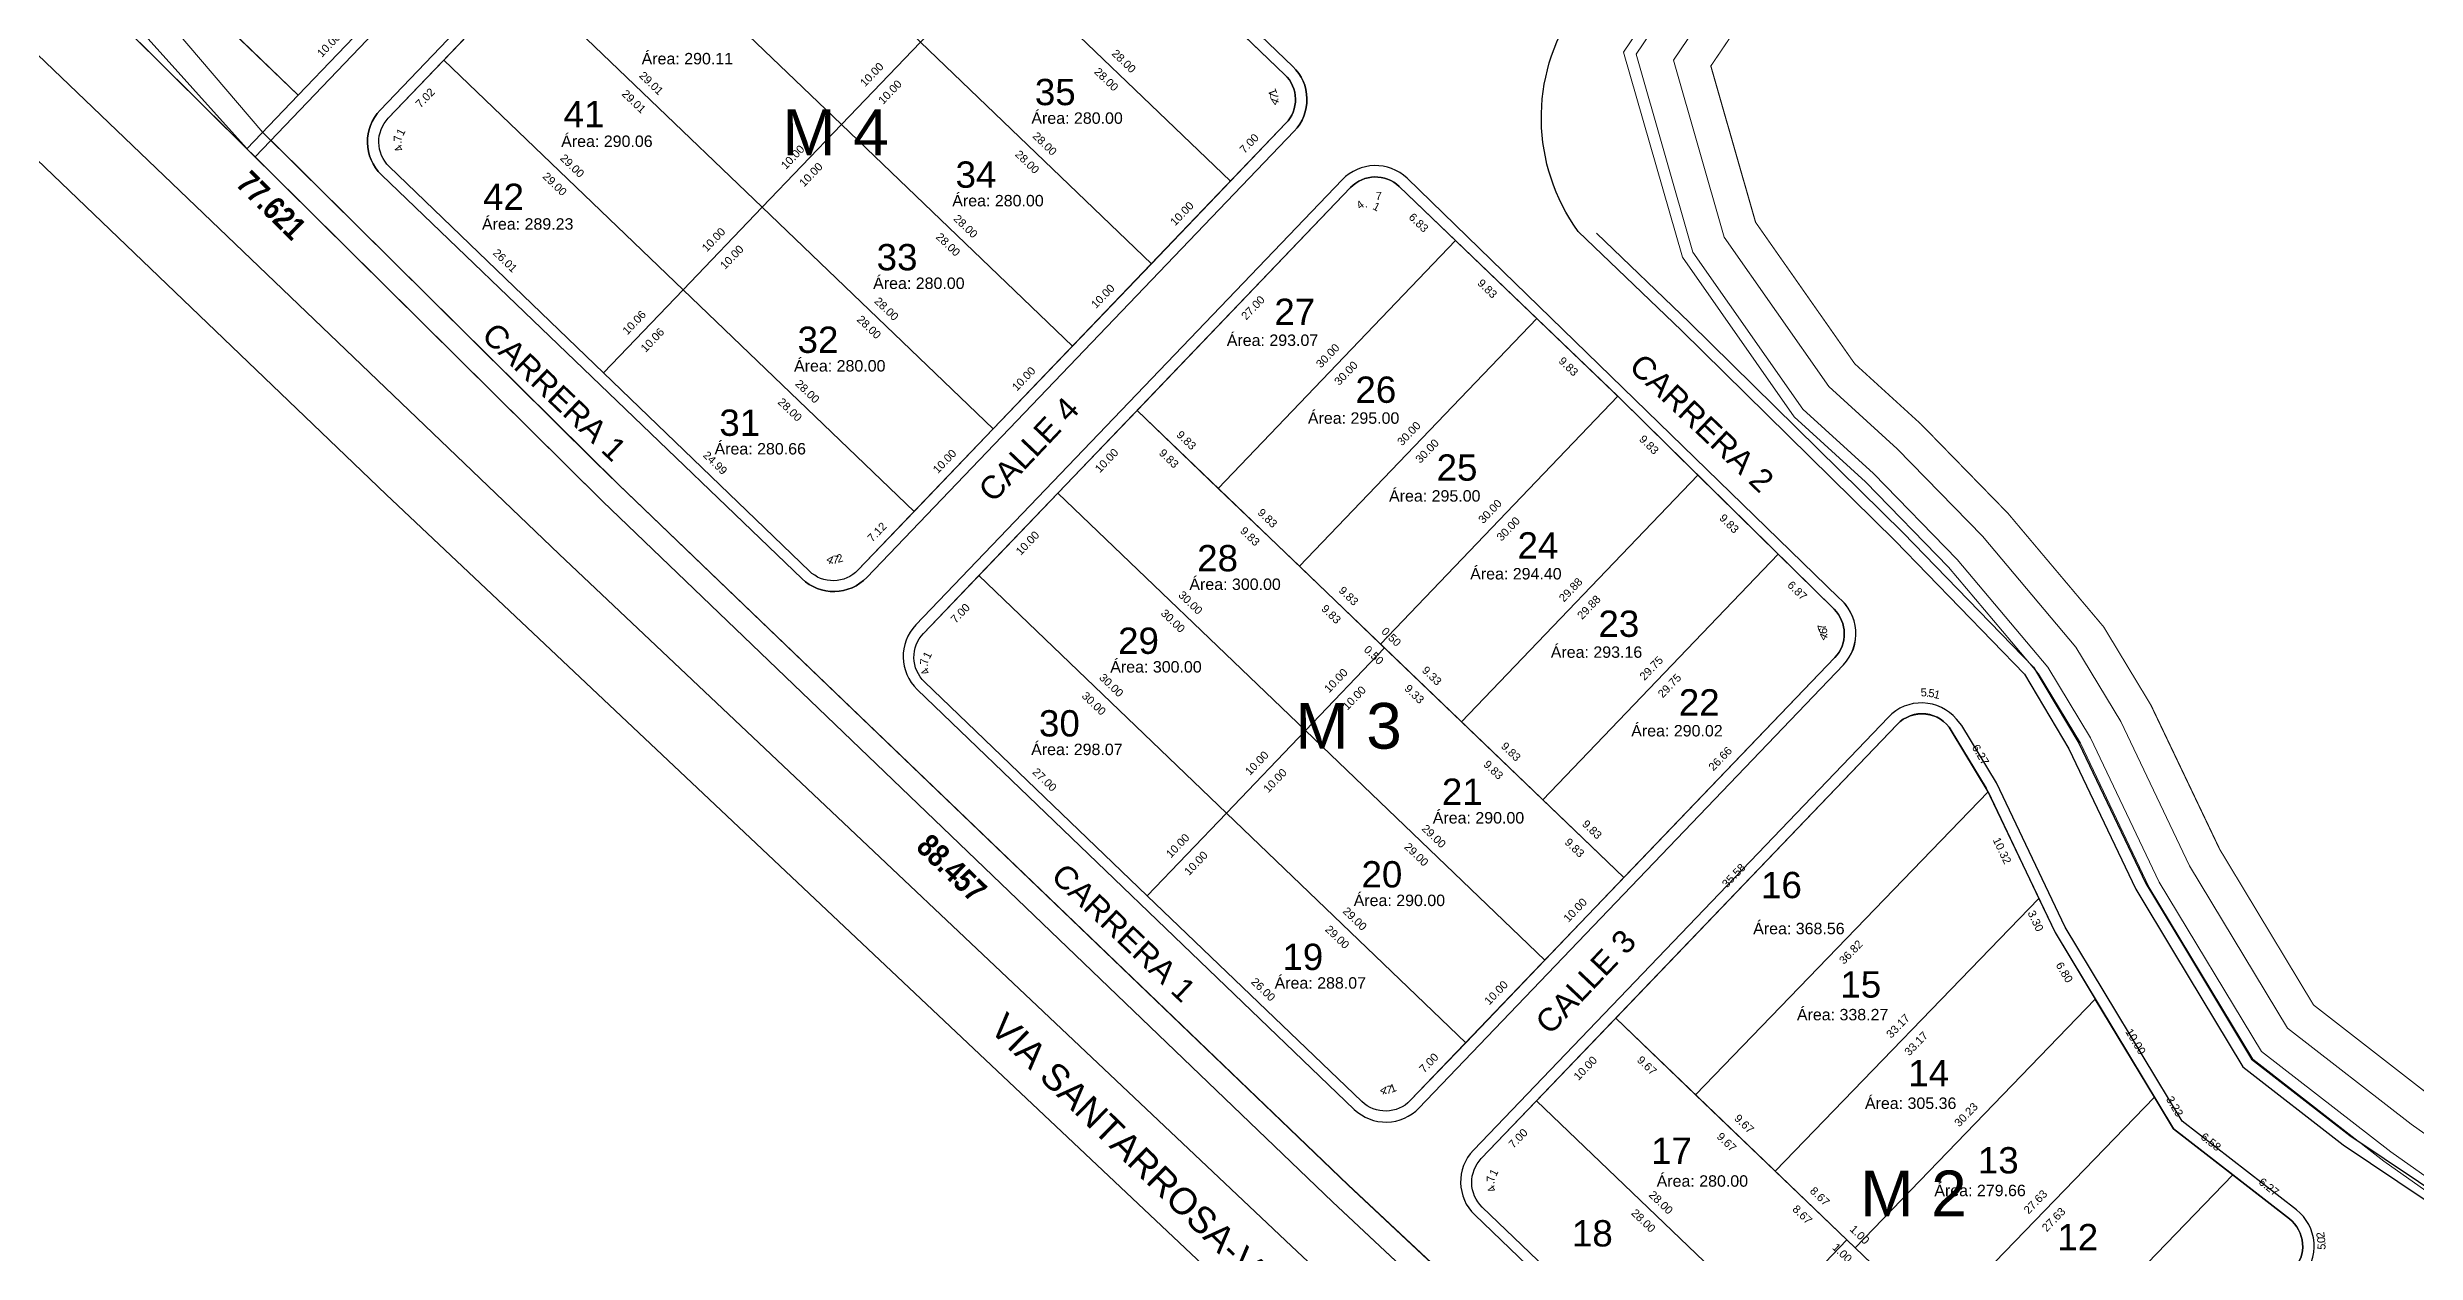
# Model space of a CAD drawing. Header units: metres. Extents: x 859577 to 860336, y 1645916 to 1646650.
# Drawn here: x 859681.8 to 859889, y 1646049.7 to 1646155 of the extents above; entities that cross this region are included whole.
import ezdxf
from ezdxf.enums import TextEntityAlignment as Align

# ---------------------------------------------------------------- set-up
doc = ezdxf.new("R2010")
doc.units = ezdxf.units.M
for name, color, linetype in [('_LINDERO', 6, 'Continuous'), ('_SENDERO', 5, 'Continuous'), ('A-CALZADA', 252, 'Continuous'), ('A-MZ_6', 2, 'Continuous'), ('A-NUMERO LOTE', 251, 'Continuous'), ('A-SENDEROS', 97, 'Continuous'), ('A-ZONA VERDE', 103, 'Continuous'), ('C-PROP', 7, 'Continuous'), ('C-PROP-LINE', 230, 'Continuous'), ('C-PROP-LINE-TEXT', 7, 'Continuous'), ('CVL_CUADCON_TIT', 7, 'Continuous')]:
    doc.layers.add(name, color=color, linetype=linetype)
doc.layers.add('A-VIA', color=30, linetype='Continuous', lineweight=30)
doc.styles.add('ARIAL', font='arial.ttf')
doc.styles.add('Narrow-Negrita', font='ARIALNB.TTF')
doc.styles.get("Standard").update_dxf_attribs({"font": 'arial.ttf'})

msp = doc.modelspace()

# ---------------------------------------------------------------- linework, layer by layer
at = {"layer": '_LINDERO', "color": 7, "flags": 128}
msp.add_lwpolyline([(859894.378, 1646431.79), (859853.92, 1646403.366), (859810.649, 1646346.147), (859772.809, 1646343.711), (859746.986, 1646332.143), (859710.471, 1646303.363), (859669.424, 1646277.983), (859634.171, 1646261.814), (859604.476, 1646238.002), (859623.864, 1646218.316), (859640.419, 1646202.828), (859675.203, 1646169.948), (859730.357, 1646115.331), (859794.206, 1646054.11), (859867.95, 1645985.069), (859894.074, 1645960.856)], dxfattribs=at)
at = {"layer": 'A-CALZADA'}
for points in [[(859895.68451, 1646248.8784), (859885.89232, 1646243.65365), (859874.8117, 1646238.11108), (859860.10589, 1646234.65606), (859852.34485, 1646231.61728, -0.24847242), (859835.24933, 1646234.65117), (859819.27974, 1646250.56896), (859811.06072, 1646261.68006, 0.041110269), (859809.97942, 1646262.91527), (859802.51053, 1646270.15129), (859793.63591, 1646274.6959), (859782.36291, 1646279.51945), (859770.42358, 1646281.95416), (859765.22682, 1646284.73859), (859763.01342, 1646288.5059), (859755.98843, 1646288.32949), (859758.74263, 1646282.54035), (859768.70734, 1646277.20123), (859780.86451, 1646274.7221), (859791.51041, 1646270.16688), (859799.56734, 1646266.041), (859805.66351, 1646260.1349, -0.412555887), (859804.8523, 1646254.97574), (859699.9395, 1646145.45234)], [(859815.69117, 1646138.92168, -0.315899567), (859815.40301, 1646158.38379), (859822.21363, 1646168.9559), (859842.83677, 1646190.46678)], [(859701.30639, 1646146.91235), (859729.67622, 1646118.81874), (859731.72389, 1646116.791), (859795.57289, 1646055.57), (859844.72433, 1646009.60299, 0.320428273), (859852.0839, 1646010.90488), (859884.7972, 1646045.0236)]]:
    msp.add_lwpolyline(points, format="xyb", dxfattribs=at)
msp.add_lwpolyline([(859711.00362, 1646143.88049, -0.41389115), (859710.8852, 1646149.53299), (859748.244, 1646188.53355, -0.414339965), (859753.90079, 1646188.65395), (859790.73263, 1646153.34213, -0.414213563), (859790.85179, 1646147.68653), (859753.45238, 1646108.67754, -0.414408704), (859747.79486, 1646108.56025)], format="xyb", close=True, dxfattribs=at)
for points in [[(859815.69117, 1646138.92168), (859824.73262, 1646130.25336), (859843.41114, 1646111.87919), (859854.72832, 1646100.21337), (859858.61047, 1646093.71033), (859864.46877, 1646081.44038), (859867.78128, 1646075.95007), (859873.84965, 1646065.89207), (859882.60476, 1646059.08924), (859894.58509, 1646051.05308), (859915.05285, 1646032.17863), (859916.6718, 1646030.6857), (859943.72159, 1646014.25706)], [(859817.28624, 1646138.77777), (859825.42931, 1646130.97076), (859844.12075, 1646112.58388), (859855.52722, 1646100.82602), (859859.49289, 1646094.18307), (859865.35019, 1646081.91523), (859868.63751, 1646076.46666), (859874.60991, 1646066.56773), (859883.19078, 1646059.90029), (859895.20626, 1646051.84055), (859915.73076, 1646032.91377), (859917.27629, 1646031.48856), (859943.8077, 1646015.37692)]]:
    msp.add_lwpolyline(points, dxfattribs=at)
at = {"layer": 'A-MZ_6'}
for points in [[(859752.67912, 1646109.31567), (859790.12995, 1646148.37858, 0.414213563), (859790.04058, 1646152.62028), (859753.20874, 1646187.93211, 0.414339965), (859748.96614, 1646187.84181), (859711.59914, 1646148.83267)], [(859801.00611, 1646062.95315), (859838.14135, 1646101.68689, 0.410380742), (859838.08018, 1646105.9012), (859819.51999, 1646124.16815), (859800.03018, 1646142.85364, 0.414213562), (859795.78848, 1646142.76427), (859758.41751, 1646103.78465)]]:
    msp.add_lwpolyline(points, format="xyb", dxfattribs=at)
at = {"layer": 'A-MZ_6', "elevation": 40.962}
msp.add_lwpolyline([(859807.21606, 1646057.88154), (859843.60434, 1646095.83616, -0.493416575), (859848.33713, 1646095.31215), (859851.39699, 1646090.25116), (859857.41746, 1646077.64155), (859867.76758, 1646060.48679), (859877.91655, 1646052.6009, -0.444942916), (859878.24139, 1646048.1558), (859849.08306, 1646017.74235)], format="xyb", dxfattribs=at)
msp.add_lwpolyline([(859807.21606, 1646057.88154), (859843.60434, 1646095.83616, -0.493416575), (859848.33713, 1646095.31215), (859851.39699, 1646090.25116), (859857.41746, 1646077.64155), (859867.76758, 1646060.48679), (859877.91655, 1646052.6009, -0.444942916), (859878.24139, 1646048.1558), (859849.08306, 1646017.74235)], format="xyb", dxfattribs=at)
at = {"layer": 'A-SENDEROS', "lineweight": 9, "flags": 128}
for points in [[(859896.39741, 1646051.67054), (859886.77343, 1646058.46358), (859875.46544, 1646067.25004), (859866.53252, 1646082.05588), (859860.50971, 1646094.67037), (859856.77655, 1646100.845), (859848.83428, 1646110.26076), (859841.51899, 1646117.75436), (859835.34927, 1646123.3771), (859825.72278, 1646137.10496), (859820.75518, 1646154.42879), (859830.59589, 1646168.95421), (859833.75552, 1646171.21001), (859837.99894, 1646174.83726), (859843.68957, 1646180.52906), (859856.89533, 1646185.03635), (859870.29151, 1646185.23375), (859889.73416, 1646187.9989)], [(859898.2042, 1646054.06727), (859888.55972, 1646060.87479), (859877.74622, 1646069.27702), (859869.17676, 1646083.48044), (859863.15336, 1646096.09619), (859859.22178, 1646102.599), (859851.05714, 1646112.27838), (859843.60449, 1646119.91268), (859837.61514, 1646125.37105), (859828.46789, 1646138.41548), (859824.02559, 1646153.9074), (859832.77744, 1646166.82561), (859835.60526, 1646168.8445), (859840.03747, 1646172.63313), (859845.31829, 1646177.91503), (859857.41466, 1646182.04367), (859870.52576, 1646182.23687), (859890.68508, 1646185.10395)]]:
    msp.add_lwpolyline(points, dxfattribs=at)
at = {"layer": 'A-SENDEROS', "lineweight": 9, "elevation": 40.962, "flags": 128}
for points in [[(859895.11005, 1645962.38079), (859795.58159, 1646055.56186), (859731.75283, 1646116.76346), (859700.63383, 1646147.57947), (859670.25159, 1646183.10482)], [(859666.30816, 1646182.73862), (859699.18121, 1646146.20325)], [(859699.22655, 1646146.15835), (859730.357, 1646115.331), (859794.206, 1646054.11), (859843.33259, 1646008.11644), (859867.95, 1645985.069), (859893.561, 1645961.33147)]]:
    msp.add_lwpolyline(points, dxfattribs=at)
at = {"layer": 'A-VIA', "color": 4, "flags": 128}
for points in [[(859582.68534, 1646248.85456), (859669.82028, 1646164.99486), (859726.53152, 1646110.70467), (859790.60531, 1646050.21226), (859890.30473, 1645956.61756), (859926.12328, 1645921.41102)], [(859920.58522, 1645916.44141), (859786.4319, 1646045.19558), (859711.41213, 1646115.91761), (859665.19528, 1646160.22462), (859577.3564, 1646243.9736)]]:
    msp.add_lwpolyline(points, dxfattribs=at)
at = {"layer": 'A-VIA'}
for points in [[(859710.8852, 1646149.53299, 0.41389115), (859711.00362, 1646143.88049), (859747.79486, 1646108.56025, 0.414408704), (859753.45238, 1646108.67754), (859790.85179, 1646147.68653, 0.414213563), (859790.73263, 1646153.34213), (859753.90079, 1646188.65395, 0.414339965), (859748.244, 1646188.53355), (859710.8852, 1646149.53299)], [(859710.8852, 1646149.53299, 0.41389115), (859711.00362, 1646143.88049), (859747.79486, 1646108.56025, 0.414408704), (859753.45238, 1646108.67754), (859790.85179, 1646147.68653, 0.414213563), (859790.73263, 1646153.34213), (859753.90079, 1646188.65395, 0.414339965), (859748.244, 1646188.53355), (859710.8852, 1646149.53299)], [(859757.75547, 1646104.5391, 0.414017433), (859757.87269, 1646098.88535), (859796.1059, 1646062.1808, 0.414409795), (859801.76344, 1646062.2981), (859838.90379, 1646101.03718, 0.441558576), (859838.47179, 1646106.91757), (859800.72224, 1646143.57548, 0.4135802), (859795.04674, 1646143.43557), (859757.75547, 1646104.5391)], [(859757.75547, 1646104.5391, 0.414017433), (859757.87269, 1646098.88535), (859796.1059, 1646062.1808, 0.414409795), (859801.76344, 1646062.2981), (859838.90379, 1646101.03718, 0.436674515), (859838.47179, 1646106.91757), (859800.72224, 1646143.57548, 0.413580198), (859795.04674, 1646143.43557), (859757.75547, 1646104.5391)]]:
    msp.add_lwpolyline(points, format="xyb", dxfattribs=at)
at = {"layer": 'A-VIA', "elevation": 40.962}
msp.add_lwpolyline([(859806.52296, 1646058.60358, 0.414017357), (859806.64018, 1646052.94983), (859844.13165, 1646016.95736, 0.414213562), (859849.78733, 1646017.07273), (859878.96324, 1646047.46375, 0.444942916), (859878.53012, 1646053.39055), (859868.52784, 1646061.16245), (859858.29888, 1646078.1164), (859852.2782, 1646090.72643), (859849.25256, 1646095.73083), (859848.78065, 1646096.29029, 0.445537716), (859842.83574, 1646096.47946), (859806.52296, 1646058.60358)], format="xyb", dxfattribs=at)
msp.add_lwpolyline([(859806.52296, 1646058.60358, 0.414017357), (859806.64018, 1646052.94983), (859844.13165, 1646016.95736, 0.414213562), (859849.78733, 1646017.07273), (859878.96324, 1646047.46375, 0.444942916), (859878.53012, 1646053.39055), (859868.52784, 1646061.16245), (859858.29888, 1646078.1164), (859852.2782, 1646090.72643), (859849.25256, 1646095.73083), (859848.78065, 1646096.29029, 0.445537716), (859842.83574, 1646096.47946), (859806.52296, 1646058.60358)], format="xyb", dxfattribs=at)
at = {"layer": 'A-ZONA VERDE', "flags": 128}
msp.add_lwpolyline([(859675.203, 1646169.948), (859699.22655, 1646146.15835), (859703.72449, 1646150.84929), (859670.24633, 1646183.10989)], dxfattribs=at)
at = {"layer": 'A-ZONA VERDE', "color": 5, "const_width": 0.1}
msp.add_lwpolyline([(859890.346, 1646063.286), (859880.027, 1646071.304), (859871.821, 1646084.905), (859865.797, 1646097.522), (859861.667, 1646104.353), (859853.28, 1646114.296), (859845.69, 1646122.071), (859839.881, 1646127.365), (859831.213, 1646139.726), (859827.296, 1646153.386), (859834.959, 1646164.697), (859837.455, 1646166.479), (859842.076, 1646170.429), (859846.947, 1646175.301), (859857.934, 1646179.051), (859870.76, 1646179.24), (859891.636, 1646182.209)], dxfattribs=at)
at = {"layer": 'C-PROP-LINE', "color": 2, "lineweight": 30}
for points in [[(859710.64504, 1646158.06774), (859703.72449, 1646150.84929), (859670.18218, 1646183.00734), (859676.04417, 1646191.24066)], [(859710.64504, 1646158.06774), (859703.72449, 1646150.84929), (859670.18218, 1646183.00734), (859676.04417, 1646191.24066)], [(859737.2074, 1646175.5663), (859758.15336, 1646155.48476), (859751.23281, 1646148.26631), (859730.28996, 1646168.34487)], [(859737.2074, 1646175.5663), (859758.15336, 1646155.48476), (859751.23281, 1646148.26631), (859730.28996, 1646168.34487)], [(859751.23281, 1646148.26631), (859744.31226, 1646141.04787), (859723.37253, 1646161.12343), (859730.28996, 1646168.34487)], [(859751.23281, 1646148.26631), (859744.31226, 1646141.04787), (859723.37253, 1646161.12343), (859730.28996, 1646168.34487)], [(859765.07391, 1646162.70321), (859785.28556, 1646143.32567), (859778.36501, 1646136.10722), (859758.15336, 1646155.48476)], [(859765.07391, 1646162.70321), (859785.28556, 1646143.32567), (859778.36501, 1646136.10722), (859758.15336, 1646155.48476)], [(859737.39171, 1646133.82942), (859716.45509, 1646153.902), (859723.37253, 1646161.12343), (859744.31226, 1646141.04787)], [(859737.39171, 1646133.82942), (859716.45509, 1646153.902), (859723.37253, 1646161.12343), (859744.31226, 1646141.04787)], [(859758.15336, 1646155.48476), (859778.36501, 1646136.10722), (859771.44446, 1646128.88877), (859751.23281, 1646148.26631)], [(859758.15336, 1646155.48476), (859778.36501, 1646136.10722), (859771.44446, 1646128.88877), (859751.23281, 1646148.26631)], [(859751.23281, 1646148.26631), (859771.44446, 1646128.88877), (859764.52391, 1646121.67033), (859744.31226, 1646141.04787)], [(859751.23281, 1646148.26631), (859771.44446, 1646128.88877), (859764.52391, 1646121.67033), (859744.31226, 1646141.04787)], [(859744.31226, 1646141.04787), (859764.52391, 1646121.67033), (859757.60336, 1646114.45188), (859737.39171, 1646133.82942)], [(859744.31226, 1646141.04787), (859764.52391, 1646121.67033), (859757.60336, 1646114.45188), (859737.39171, 1646133.82942)], [(859804.96279, 1646138.1246), (859812.06093, 1646131.31939), (859791.29928, 1646109.66405), (859784.20114, 1646116.46925)], [(859804.96279, 1646138.1246), (859812.06093, 1646131.31939), (859791.29928, 1646109.66405), (859784.20114, 1646116.46925)], [(859812.06093, 1646131.31939), (859819.15907, 1646124.51418), (859798.39742, 1646102.85884), (859791.29928, 1646109.66405)], [(859812.06093, 1646131.31939), (859819.15907, 1646124.51418), (859798.39742, 1646102.85884), (859791.29928, 1646109.66405)], [(859770.18245, 1646116.05601), (859777.103, 1646123.27446), (859798.75834, 1646102.51281), (859791.83779, 1646095.29436)], [(859770.18245, 1646116.05601), (859777.103, 1646123.27446), (859798.75834, 1646102.51281), (859791.83779, 1646095.29436)], [(859819.15907, 1646124.51418), (859826.17257, 1646117.62069), (859805.49556, 1646096.05363), (859798.39742, 1646102.85884)], [(859819.15907, 1646124.51418), (859826.17257, 1646117.62069), (859805.49556, 1646096.05363), (859798.39742, 1646102.85884)], [(859826.17257, 1646117.62069), (859833.18153, 1646110.72246), (859812.5937, 1646089.24842), (859805.49556, 1646096.05363)], [(859826.17257, 1646117.62069), (859833.18153, 1646110.72246), (859812.5937, 1646089.24842), (859805.49556, 1646096.05363)], [(859763.2619, 1646108.83756), (859770.18245, 1646116.05601), (859791.83779, 1646095.29436), (859784.91724, 1646088.07591)], [(859763.2619, 1646108.83756), (859770.18245, 1646116.05601), (859791.83779, 1646095.29436), (859784.91724, 1646088.07591)], [(859798.75834, 1646102.51281), (859819.69184, 1646082.44322), (859812.77129, 1646075.22477), (859791.83779, 1646095.29436)], [(859798.75834, 1646102.51281), (859819.69184, 1646082.44322), (859812.77129, 1646075.22477), (859791.83779, 1646095.29436)], [(859812.77129, 1646075.22477), (859805.85074, 1646068.00632), (859784.91724, 1646088.07591), (859791.83779, 1646095.29436)], [(859812.77129, 1646075.22477), (859805.85074, 1646068.00632), (859784.91724, 1646088.07591), (859791.83779, 1646095.29436)]]:
    msp.add_lwpolyline(points, close=True, dxfattribs=at)
for points in [[(859790.04058, 1646152.62028, -0.414213563), (859790.12995, 1646148.37858), (859785.28556, 1646143.32567), (859765.07391, 1646162.70321), (859771.99446, 1646169.92166)], [(859790.04058, 1646152.62028, -0.414213563), (859790.12995, 1646148.37858), (859785.28556, 1646143.32567), (859765.07391, 1646162.70321), (859771.99446, 1646169.92166)], [(859737.39171, 1646133.82942), (859730.4265, 1646126.56455), (859711.68558, 1646144.59557, -0.413572066), (859711.59914, 1646148.83267), (859716.45509, 1646153.902)], [(859737.39171, 1646133.82942), (859730.4265, 1646126.56455), (859711.68558, 1646144.59557, -0.413572066), (859711.59914, 1646148.83267), (859716.45509, 1646153.902)], [(859784.20114, 1646116.46925), (859777.103, 1646123.27446), (859795.78848, 1646142.76427, -0.414213562), (859800.03018, 1646142.85364), (859804.96279, 1646138.1246)], [(859784.20114, 1646116.46925), (859777.103, 1646123.27446), (859795.78848, 1646142.76427, -0.414213562), (859800.03018, 1646142.85364), (859804.96279, 1646138.1246)], [(859757.60336, 1646114.45188), (859752.67912, 1646109.31567, -0.414810943), (859748.43301, 1646109.23054), (859730.4265, 1646126.56455), (859737.39171, 1646133.82942)], [(859757.60336, 1646114.45188), (859752.67912, 1646109.31567, -0.414810943), (859748.43301, 1646109.23054), (859730.4265, 1646126.56455), (859737.39171, 1646133.82942)], [(859833.18153, 1646110.72246), (859838.08018, 1646105.9012, -0.410348039), (859838.14158, 1646101.68714), (859819.69184, 1646082.44322), (859812.5937, 1646089.24842)], [(859833.18153, 1646110.72246), (859838.08018, 1646105.9012, -0.410348039), (859838.14158, 1646101.68714), (859819.69184, 1646082.44322), (859812.5937, 1646089.24842)], [(859784.91724, 1646088.07591), (859777.99669, 1646080.85747), (859758.50688, 1646099.54295, -0.414213563), (859758.41751, 1646103.78465), (859763.2619, 1646108.83756)], [(859784.91724, 1646088.07591), (859777.99669, 1646080.85747), (859758.50688, 1646099.54295, -0.414213563), (859758.41751, 1646103.78465), (859763.2619, 1646108.83756)], [(859805.85074, 1646068.00632), (859801.00636, 1646062.95341, -0.414213562), (859796.76466, 1646062.86404), (859777.99669, 1646080.85747), (859784.91724, 1646088.07591)], [(859805.85074, 1646068.00632), (859801.00636, 1646062.95341, -0.414213562), (859796.76466, 1646062.86404), (859777.99669, 1646080.85747), (859784.91724, 1646088.07591)]]:
    msp.add_lwpolyline(points, format="xyb", close=True, dxfattribs=at)
at = {"layer": 'C-PROP-LINE', "color": 2, "lineweight": 30, "elevation": 40.962}
for points in [[(859825.95883, 1646063.46304), (859851.55108, 1646089.92842), (859848.33713, 1646095.31215, 0.496903435), (859843.60434, 1646095.83616), (859818.98099, 1646070.1529)], [(859825.95883, 1646063.46304), (859851.55108, 1646089.92842), (859848.33713, 1646095.31215, 0.496903435), (859843.60434, 1646095.83616), (859818.98099, 1646070.1529)], [(859825.95883, 1646063.46304), (859851.55108, 1646089.92842), (859848.33713, 1646095.31215, 0.493416575), (859843.60434, 1646095.83616), (859818.98099, 1646070.1529)], [(859825.95883, 1646063.46304), (859851.55108, 1646089.92842), (859848.33713, 1646095.31215, 0.493416575), (859843.60434, 1646095.83616), (859818.98099, 1646070.1529)], [(859832.2721, 1646043.55691), (859825.35155, 1646036.33846), (859807.30543, 1646053.63984, -0.414213563), (859807.21606, 1646057.88154), (859812.06044, 1646062.93445)], [(859832.2721, 1646043.55691), (859825.35155, 1646036.33846), (859807.30543, 1646053.63984, -0.414213563), (859807.21606, 1646057.88154), (859812.06044, 1646062.93445)], [(859853.87016, 1646036.70358), (859860.84799, 1646030.01371), (859878.24139, 1646048.1558, 0.444942916), (859877.91655, 1646052.6009), (859872.96414, 1646056.44899)], [(859853.87016, 1646036.70358), (859860.84799, 1646030.01371), (859878.24139, 1646048.1558, 0.444942916), (859877.91655, 1646052.6009), (859872.96414, 1646056.44899)]]:
    msp.add_lwpolyline(points, format="xyb", close=True, dxfattribs=at)
for points in [[(859825.95883, 1646063.46304), (859851.55108, 1646089.92842), (859855.99584, 1646080.61907), (859832.93666, 1646056.77317)], [(859825.95883, 1646063.46304), (859851.55108, 1646089.92842), (859855.99584, 1646080.61907), (859832.93666, 1646056.77317)], [(859832.93666, 1646056.77317), (859855.99584, 1646080.61907), (859857.41746, 1646077.64155), (859860.93145, 1646071.8173), (859839.91449, 1646050.08331)], [(859832.93666, 1646056.77317), (859855.99584, 1646080.61907), (859857.41746, 1646077.64155), (859860.93145, 1646071.8173), (859839.91449, 1646050.08331)], [(859839.91449, 1646050.08331), (859846.89233, 1646043.39344), (859866.09788, 1646063.25423), (859860.93145, 1646071.8173)], [(859839.91449, 1646050.08331), (859846.89233, 1646043.39344), (859866.09788, 1646063.25423), (859860.93145, 1646071.8173)], [(859812.06044, 1646062.93445), (859818.98099, 1646070.1529), (859839.19265, 1646050.77536), (859832.2721, 1646043.55691)], [(859812.06044, 1646062.93445), (859818.98099, 1646070.1529), (859839.19265, 1646050.77536), (859832.2721, 1646043.55691)], [(859846.89233, 1646043.39344), (859853.87016, 1646036.70358), (859872.96414, 1646056.44899), (859867.76758, 1646060.48679), (859866.09788, 1646063.25423)], [(859846.89233, 1646043.39344), (859853.87016, 1646036.70358), (859872.96414, 1646056.44899), (859867.76758, 1646060.48679), (859866.09788, 1646063.25423)], [(859860.84799, 1646030.01371), (859853.92744, 1646022.79526), (859832.2721, 1646043.55691), (859839.19265, 1646050.77536)], [(859860.84799, 1646030.01371), (859853.92744, 1646022.79526), (859832.2721, 1646043.55691), (859839.19265, 1646050.77536)]]:
    msp.add_lwpolyline(points, close=True, dxfattribs=at)
at = {"layer": 'CVL_CUADCON_TIT', "color": 7, "lineweight": 5, "true_color": 0xffffff, "flags": 128}
for points in [[(859889.41719, 1646188.96388), (859870.21343, 1646186.23271), (859856.72222, 1646186.0339), (859843.14667, 1646181.4004), (859837.31943, 1646175.57197), (859833.13894, 1646171.99851), (859829.8687, 1646169.66375), (859819.66504, 1646154.60259), (859824.80774, 1646136.66812), (859834.59398, 1646122.71245), (859840.82382, 1646117.03492), (859848.09333, 1646109.58822), (859855.96148, 1646100.26034), (859859.6285, 1646094.1951), (859865.6511, 1646081.58102), (859874.70518, 1646066.57438), (859886.17801, 1646057.65984), (859895.79514, 1646050.87162)], [(859889.73416, 1646187.9989), (859870.29151, 1646185.23375), (859856.89533, 1646185.03635), (859843.68957, 1646180.52906), (859837.99894, 1646174.83726), (859833.75552, 1646171.21001), (859830.59589, 1646168.95421), (859820.75518, 1646154.42879), (859825.72278, 1646137.10496), (859835.34927, 1646123.3771), (859841.51899, 1646117.75436), (859848.83428, 1646110.26076), (859856.77655, 1646100.845), (859860.50971, 1646094.67037), (859866.53252, 1646082.05588), (859875.46544, 1646067.25004), (859886.77343, 1646058.46358), (859896.39741, 1646051.67054)], [(859898.2042, 1646054.06727), (859888.55972, 1646060.87479), (859877.74622, 1646069.27702), (859869.17676, 1646083.48044), (859863.15336, 1646096.09619), (859859.22178, 1646102.599), (859851.05714, 1646112.27838), (859843.60449, 1646119.91268), (859837.61514, 1646125.37105), (859828.46789, 1646138.41548), (859824.02559, 1646153.9074), (859832.77744, 1646166.82561), (859835.60526, 1646168.8445), (859840.03747, 1646172.63313), (859845.31829, 1646177.91503), (859857.41466, 1646182.04367), (859870.52576, 1646182.23687), (859890.68508, 1646185.10395)]]:
    msp.add_lwpolyline(points, dxfattribs=at)
at = {"layer": 'CVL_CUADCON_TIT', "color": 7, "lineweight": 9, "true_color": 0xffffff, "elevation": 40.962, "flags": 128}
for points in [[(859895.11005, 1645962.38079), (859795.58159, 1646055.56186), (859731.75283, 1646116.76346), (859700.63383, 1646147.57947), (859670.25159, 1646183.10482)], [(859666.30816, 1646182.73862), (859699.18121, 1646146.20325)], [(859699.22655, 1646146.15835), (859730.357, 1646115.331), (859794.206, 1646054.11), (859843.33259, 1646008.11644), (859867.95, 1645985.069), (859893.561, 1645961.33147)]]:
    msp.add_lwpolyline(points, dxfattribs=at)

# ---------------------------------------------------------------- texts
at = {"layer": '_SENDERO', "color": 7, "style": 'Narrow-Negrita'}
for s, rotation, p in [('77.621', 315.2802889, (859701.37272, 1646141.21839)), ('77.621', 315.2802889, (859701.37272, 1646141.21839)), ('88.457', 316.2037351, (859760.89731, 1646083.27689)), ('88.457', 316.2037351, (859760.89731, 1646083.27689))]:
    msp.add_text(s, height=2, rotation=rotation, dxfattribs=at).set_placement(p, align=Align.MIDDLE)
at = {"layer": 'A-MZ_6', "color": 6, "char_height": 4, "attachment_point": 1, "style": 'ARIAL'}
for s, heights, insert in [('M 4', [-4.00273], (859746.0677, 1646149.59366)), ('M 3', [-4.08731], (859790.94532, 1646097.70882)), ('M 2', [-4.0191], (859840.36946, 1646056.83279, 40.962))]:
    msp.add_mtext_dynamic_manual_height_columns(s, width=20.3715264, gutter_width=1, heights=heights, dxfattribs=dict(at, insert=insert))
at = {"layer": 'A-NUMERO LOTE', "color": 251, "true_color": 0x636466, "style": 'ARIAL'}
for s, p in [(' 35', (859767.26653, 1646149.96402)), (' 41', (859726.04493, 1646148.03373)), (' 34', (859760.33083, 1646142.74557)), (' 42', (859719.00084, 1646140.80126)), (' 33', (859753.42665, 1646135.52712)), (' 27', (859788.21969, 1646130.74866)), (' 32', (859746.50897, 1646128.30867)), (' 26', (859795.31211, 1646123.94345)), (' 31', (859739.66635, 1646121.05667)), (' 25', (859802.41352, 1646117.13825)), (' 24', (859809.49652, 1646110.33304)), (' 28', (859781.46944, 1646109.2142)), (' 29', (859774.55012, 1646101.99575)), (' 23', (859816.56871, 1646103.48369)), (' 22', (859823.60283, 1646096.60872)), (' 30', (859767.62834, 1646094.7773)), (' 21', (859802.87642, 1646088.79857)), (' 20', (859795.84331, 1646081.58013)), (' 16', (859830.79578, 1646080.64193, 40.962)), (' 19', (859788.92399, 1646074.36168)), (' 15', (859837.73431, 1646071.95102, 40.962)), (' 14', (859843.67589, 1646064.2052, 40.962)), (' 17', (859821.17607, 1646057.41371, 40.962)), (' 13', (859849.76439, 1646056.57874, 40.962)), (' 18', (859814.2547, 1646050.19526, 40.962)), (' 12', (859856.71623, 1646049.85902, 40.962))]:
    msp.add_text(s, height=2.3, dxfattribs=at).set_placement(p)
msp.add_text('VIA SANTARROSA-VILLANUEVA', height=2.3, rotation=315.7700309, dxfattribs=at).set_placement((859764.08749, 1646069.1537))
at = {"layer": 'A-VIA', "char_height": 2, "attachment_point": 1, "style": 'ARIAL'}
for s, heights, insert, rotation in [('CARRERA 1', [-2.06821], (859721.02501, 1646131.14097), 316.4396174), ('CARRERA 2', [-2.06821], (859821.40102, 1646128.42275), 316.4396174), ('CALLE 4', [-2.06821], (859763.05341, 1646116.50387), 46.5850801), ('CARRERA 1', [-2.06821], (859770.84087, 1646083.86388), 316.4396174), ('CALLE 3', [-2.06958], (859811.77402, 1646069.9748), 46.5850801)]:
    msp.add_mtext_dynamic_manual_height_columns(s, width=16.4729904, gutter_width=1, heights=heights, dxfattribs=dict(at, insert=insert, rotation=rotation))
at = {"layer": 'C-PROP', "color": 252, "true_color": 0x939598, "style": 'ARIAL'}
for s, p in [('Área: 290.11', (859733.75833, 1646153.53147)), ('Área: 280.00', (859767.85476, 1646148.33565)), ('Área: 290.06', (859726.72188, 1646146.31153)), ('Área: 280.00', (859760.93421, 1646141.1172)), ('Área: 289.23', (859719.79239, 1646139.07906)), ('Área: 280.00', (859754.01366, 1646133.89875)), ('Área: 293.07', (859784.95053, 1646128.91871)), ('Área: 280.00', (859747.09311, 1646126.6803)), ('Área: 295.00', (859792.04785, 1646122.1135)), ('Área: 280.66', (859740.13549, 1646119.4283)), ('Área: 295.00', (859799.14599, 1646115.30829)), ('Área: 300.00', (859781.67707, 1646107.58511)), ('Área: 294.40', (859806.24413, 1646108.50309)), ('Área: 293.16', (859813.29504, 1646101.65373)), ('Área: 300.00', (859774.75652, 1646100.36667)), ('Área: 290.02', (859820.33366, 1646094.77876)), ('Área: 298.07', (859767.83678, 1646093.14822)), ('Área: 290.00', (859802.97149, 1646087.16949)), ('Área: 290.00', (859796.05094, 1646079.95104)), ('Área: 368.56', (859831.00147, 1646077.49084, 40.962)), ('Área: 288.07', (859789.13121, 1646072.7326)), ('Área: 338.27', (859834.82812, 1646069.96396, 40.962)), ('Área: 305.36', (859840.77911, 1646062.21814, 40.962)), ('Área: 280.00', (859822.55497, 1646055.41844, 40.962)), ('Área: 279.66', (859846.85124, 1646054.59168, 40.962))]:
    msp.add_text(s, height=1, dxfattribs=at).set_placement(p)
at = {"layer": 'C-PROP-LINE-TEXT', "color": 252, "linetype": 'Continuous', "lineweight": 0, "true_color": 0x939598, "char_height": 0.7}
for s, insert, attachment_point, rotation in [('10.00', (859706.64338, 1646154.97755), 8, 46.2070001), ('28.00', (859775.69878, 1646153.55582), 8, 316.2070001), ('29.01', (859734.36143, 1646151.62703), 8, 316.2070001), ('10.00', (859754.1517, 1646152.39458), 8, 46.2070001), ('10.00', (859755.23447, 1646151.3565), 2, 46.2070001), ('28.00', (859774.66069, 1646152.47306), 2, 316.2070001), ('7.02', (859714.56872, 1646150.84853), 2, 46.2315085), ('29.01', (859733.32335, 1646150.54427), 2, 316.2070001), ('1', (859789.37222, 1646150.9725), 7, 110.1919112), ('7', (859789.46276, 1646150.52501), 7, 92.6848674), ('4', (859789.35198, 1646149.88495), 7, 67.6748049), ('.', (859789.46092, 1646150.3525), 7, 86.0913055), ('1', (859712.87701, 1646147.21622), 7, 62.6913829), ('7', (859712.76573, 1646146.77573), 7, 88.9519485), ('4', (859712.96136, 1646146.16308), 7, 126.4670422), ('.', (859712.77744, 1646146.60372), 7, 98.8422914), ('10.00', (859747.23115, 1646145.17613), 8, 46.2070001), ('28.00', (859767.74014, 1646145.25461), 2, 316.2070001), ('28.00', (859768.77823, 1646146.33738), 8, 316.2070001), ('7.00', (859787.16637, 1646146.37117), 8, 46.2070001), ('29.00', (859726.40436, 1646143.32432), 2, 316.2070001), ('29.00', (859727.44244, 1646144.40709), 8, 316.2070001), ('10.00', (859748.31392, 1646144.13805), 2, 46.2070001), ('4', (859796.59886, 1646140.81625), 7, 36.5052929), ('7', (859797.97164, 1646141.68795), 7, 358.9901991), ('28.00', (859761.85768, 1646139.11893), 8, 316.2070001), ('10.00', (859781.2839, 1646140.23549), 8, 46.2070001), ('.', (859797.03938, 1646141.00046), 7, 8.880542), ('1', (859797.65195, 1646140.9013), 7, 332.7296335), ('6.83', (859801.97744, 1646139.94773), 2, 316.2070001), ('10.00', (859740.3106, 1646137.95768), 8, 46.2070001), ('10.00', (859741.39337, 1646136.9196), 2, 46.2070001), ('28.00', (859760.81959, 1646138.03616), 2, 316.2070001), ('26.01', (859721.57603, 1646136.12053), 8, 316.1059905), ('10.00', (859774.36335, 1646133.01704), 8, 46.2070001), ('27.00', (859786.98712, 1646132.50032), 2, 46.2070001), ('9.83', (859807.99282, 1646134.18061), 2, 316.2070001), ('10.06', (859733.36772, 1646130.71603), 8, 46.2063439), ('28.00', (859753.89904, 1646130.81771), 2, 316.2070001), ('28.00', (859754.93713, 1646131.90048), 8, 316.2070001), ('10.06', (859734.45048, 1646129.67794), 2, 46.2063439), ('10.00', (859767.4428, 1646125.79859), 8, 46.2070001), ('30.00', (859794.04058, 1646127.81597), 8, 46.2070002), ('30.00', (859795.12335, 1646126.77788), 2, 46.2070002), ('9.83', (859815.09096, 1646127.3754), 2, 316.2070001), ('28.00', (859748.01658, 1646124.68203), 8, 316.2070001), ('28.00', (859746.97849, 1646123.59926), 2, 316.2070001), ('9.83', (859781.17111, 1646120.41324), 8, 316.2070004), ('30.00', (859801.13872, 1646121.01076), 8, 46.2070002), ('9.83', (859822.14008, 1646120.53255), 2, 315.4943808), ('24.99', (859739.9499, 1646118.43787), 8, 316.0901652), ('10.00', (859760.52225, 1646118.58014), 8, 46.2070001), ('10.00', (859774.18411, 1646119.14619), 2, 46.2070001), ('9.83', (859780.13303, 1646119.33047), 2, 316.2070004), ('30.00', (859802.22149, 1646119.97268), 2, 46.2070002), ('9.83', (859788.26925, 1646113.60803), 8, 316.2070001), ('30.00', (859808.23686, 1646114.20555), 8, 46.2070002), ('7.12', (859754.59986, 1646112.40282), 8, 46.2070001), ('10.00', (859767.26356, 1646111.92775), 2, 46.2070001), ('9.83', (859787.23117, 1646112.52527), 2, 316.2070001), ('30.00', (859809.31963, 1646113.16747), 2, 46.2070002), ('9.83', (859829.15096, 1646113.63704), 2, 315.4562089), ('4', (859749.84485, 1646110.04916), 7, 333.5238318), ('7', (859750.47521, 1646109.89233), 7, 358.5338943), ('2', (859750.92807, 1646109.95024), 7, 16.040938), ('.', (859750.30328, 1646109.90665), 7, 351.9403324), ('29.88', (859815.29268, 1646107.3562), 8, 46.2070002), ('7.00', (859761.38109, 1646105.79207), 2, 46.2070001), ('30.00', (859781.52916, 1646106.21657), 8, 316.2070001), ('9.83', (859795.36739, 1646106.80283), 8, 316.2070001), ('29.88', (859816.37545, 1646106.31812), 2, 46.2070002), ('6.87', (859835.10476, 1646107.7773), 2, 315.4562089), ('30.00', (859780.49108, 1646105.1338), 2, 316.2070001), ('9.83', (859794.32931, 1646105.72006), 2, 316.2070001), ('0.50', (859799.09692, 1646103.22721), 8, 316.2069964), ('7', (859837.42284, 1646104.15817), 7, 105.2724388), ('0.50', (859798.05884, 1646102.14444), 2, 316.2069964), ('6', (859837.47542, 1646103.72837), 7, 88.6748519), ('4', (859837.32014, 1646103.09763), 7, 63.6647895), ('.', (859837.46151, 1646103.55641), 7, 82.08129), ('7', (859758.82294, 1646101.05045), 7, 88.9901991), ('4', (859759.01899, 1646100.43793), 7, 126.5052928), ('1', (859758.93393, 1646101.49102), 7, 62.7296335), ('.', (859758.83478, 1646100.87845), 7, 98.880542), ('30.00', (859774.60861, 1646098.99812), 8, 316.2070001), ('10.00', (859794.75668, 1646099.42263), 8, 46.2070001), ('9.33', (859802.64599, 1646099.8246), 8, 316.2070003), ('29.75', (859822.34623, 1646100.50448), 8, 46.2070002), ('29.75', (859823.429, 1646099.4664), 2, 46.2070002), ('30.00', (859773.57053, 1646097.91536), 2, 316.2070001), ('10.00', (859795.83945, 1646098.38455), 2, 46.2070001), ('9.33', (859801.60791, 1646098.74184), 2, 316.2070003), ('5', (859845.66284, 1646098.26684, 40.962), 7, 1.3964055), ('.', (859846.12081, 1646098.25461, 40.962), 7, 355.5441051), ('5', (859846.29261, 1646098.23789, 40.962), 7, 353.339992), ('1', (859846.74434, 1646098.1616, 40.962), 7, 347.4876916), ('9.83', (859809.56367, 1646093.19241), 8, 316.2070001), ('6.27', (859850.58808, 1646093.00473, 40.962), 8, 300.8361309), ('27.00', (859768.77083, 1646090.74159), 8, 316.2070001), ('10.00', (859787.83613, 1646092.20418), 8, 46.2070001), ('10.00', (859788.9189, 1646091.1661), 2, 46.2070001), ('9.83', (859808.52559, 1646092.10964), 2, 316.2070001), ('26.66', (859828.37533, 1646092.58422), 8, 46.2070002), ('10.00', (859780.91558, 1646084.98573), 8, 46.2070001), ('29.00', (859802.82358, 1646085.80095), 8, 316.2070001), ('9.83', (859815.62373, 1646085.30444), 2, 316.2070001), ('9.83', (859816.66181, 1646086.3872), 8, 316.2070001), ('10.32', (859853.09665, 1646084.9506, 40.962), 2, 295.5221918), ('10.00', (859781.99835, 1646083.94765), 2, 46.2070001), ('29.00', (859801.7855, 1646084.71818), 2, 316.2070001), ('35.58', (859829.55608, 1646082.37334), 8, 46.2070001), ('29.00', (859795.90303, 1646078.5825), 8, 316.2070001), ('10.00', (859815.69018, 1646079.35303), 8, 46.2070001), ('3.30', (859856.02984, 1646078.80716, 40.962), 2, 295.5221918), ('29.00', (859794.86495, 1646077.49973), 2, 316.2070001), ('36.82', (859839.2941, 1646076.17437, 40.962), 2, 45.9609015), ('36.82', (859839.2941, 1646076.17437, 40.962), 2, 45.9609015), ('26.00', (859787.89972, 1646072.40214), 8, 316.2070001), ('10.00', (859808.76963, 1646072.13459), 8, 46.2070001), ('6.80', (859858.53228, 1646074.34198, 40.962), 2, 301.1041765), ('33.17', (859843.9271, 1646069.21748, 40.962), 8, 45.9609015), ('10.00', (859864.15683, 1646067.92321, 40.962), 8, 301.1041765), ('7.00', (859802.88717, 1646065.9989), 8, 46.2070001), ('33.17', (859845.0054, 1646068.17476, 40.962), 2, 45.9609015), ('10.00', (859816.0621, 1646066.02464, 40.962), 2, 46.2070002), ('9.67', (859821.95087, 1646066.26658, 40.962), 2, 316.2070001), ('9.67', (859821.95087, 1646066.26658, 40.962), 2, 316.2070001), ('4', (859798.27103, 1646063.64201), 7, 337.674805), ('.', (859798.73857, 1646063.53306), 7, 356.0913055), ('7', (859798.91109, 1646063.53122), 7, 2.6848674), ('1', (859799.35857, 1646063.62176), 7, 20.1919112), ('3.23', (859867.5749, 1646062.25796, 40.962), 8, 301.1041765), ('9.67', (859829.96678, 1646060.65949, 40.962), 8, 316.2070001), ('30.23', (859849.88382, 1646061.47167, 40.962), 8, 45.9609015), ('30.23', (859849.88382, 1646061.47167, 40.962), 8, 45.9609015), ('7.00', (859810.17964, 1646059.88895, 40.962), 2, 46.2070001), ('9.67', (859828.9287, 1646059.57672, 40.962), 2, 316.2070001), ('6.58', (859870.82603, 1646059.06012, 40.962), 8, 322.1523189), ('1', (859808.49274, 1646056.26356, 40.962), 7, 62.7296335), ('7', (859808.38175, 1646055.823, 40.962), 7, 88.9901991), ('4', (859808.57779, 1646055.21048, 40.962), 7, 126.5052928), ('.', (859808.39358, 1646055.651, 40.962), 7, 98.880542), ('28.00', (859822.68531, 1646053.78707, 40.962), 8, 316.2070001), ('8.67', (859836.5837, 1646054.31565, 40.962), 8, 316.2070001), ('27.63', (859855.95595, 1646053.8452, 40.962), 8, 45.9609015), ('6.27', (859875.90052, 1646055.11718, 40.962), 8, 322.1523189), ('28.00', (859821.64723, 1646052.7043, 40.962), 2, 316.2070001), ('8.67', (859835.54561, 1646053.23288, 40.962), 2, 316.2070001), ('27.63', (859857.03425, 1646052.80247, 40.962), 2, 45.9609015), ('1.00', (859840.07261, 1646050.97072, 40.962), 8, 316.2070001), ('2', (859881.0208, 1646050.97196, 40.962), 7, 98.5109392), ('0', (859881.06777, 1646050.5162, 40.962), 7, 93.2588261), ('5', (859881.06385, 1646049.88568, 40.962), 7, 86.0286444), ('.', (859881.07461, 1646050.34372, 40.962), 7, 91.2807575), ('1.00', (859839.03453, 1646049.88795, 40.962), 2, 316.2070001)]:
    msp.add_mtext(s, dxfattribs=dict(at, insert=insert, attachment_point=attachment_point, rotation=rotation))

doc.saveas('drawing.dxf')
